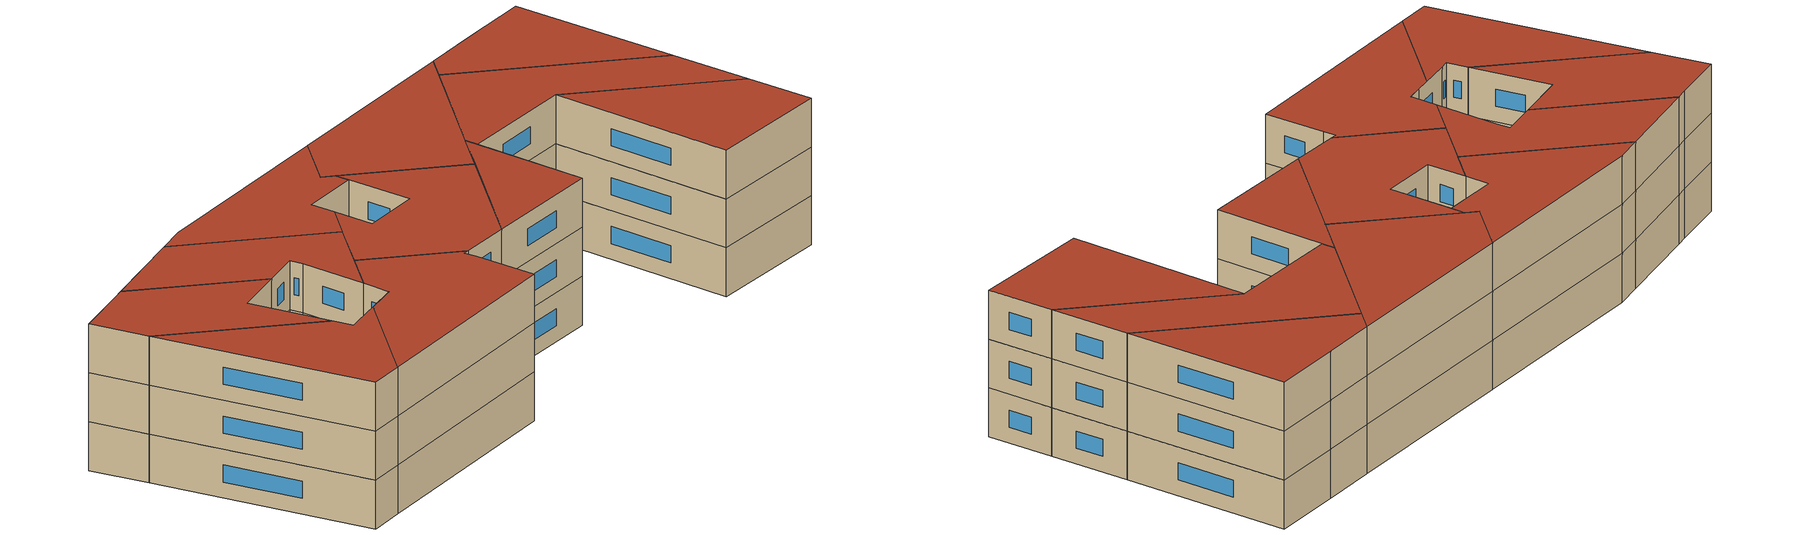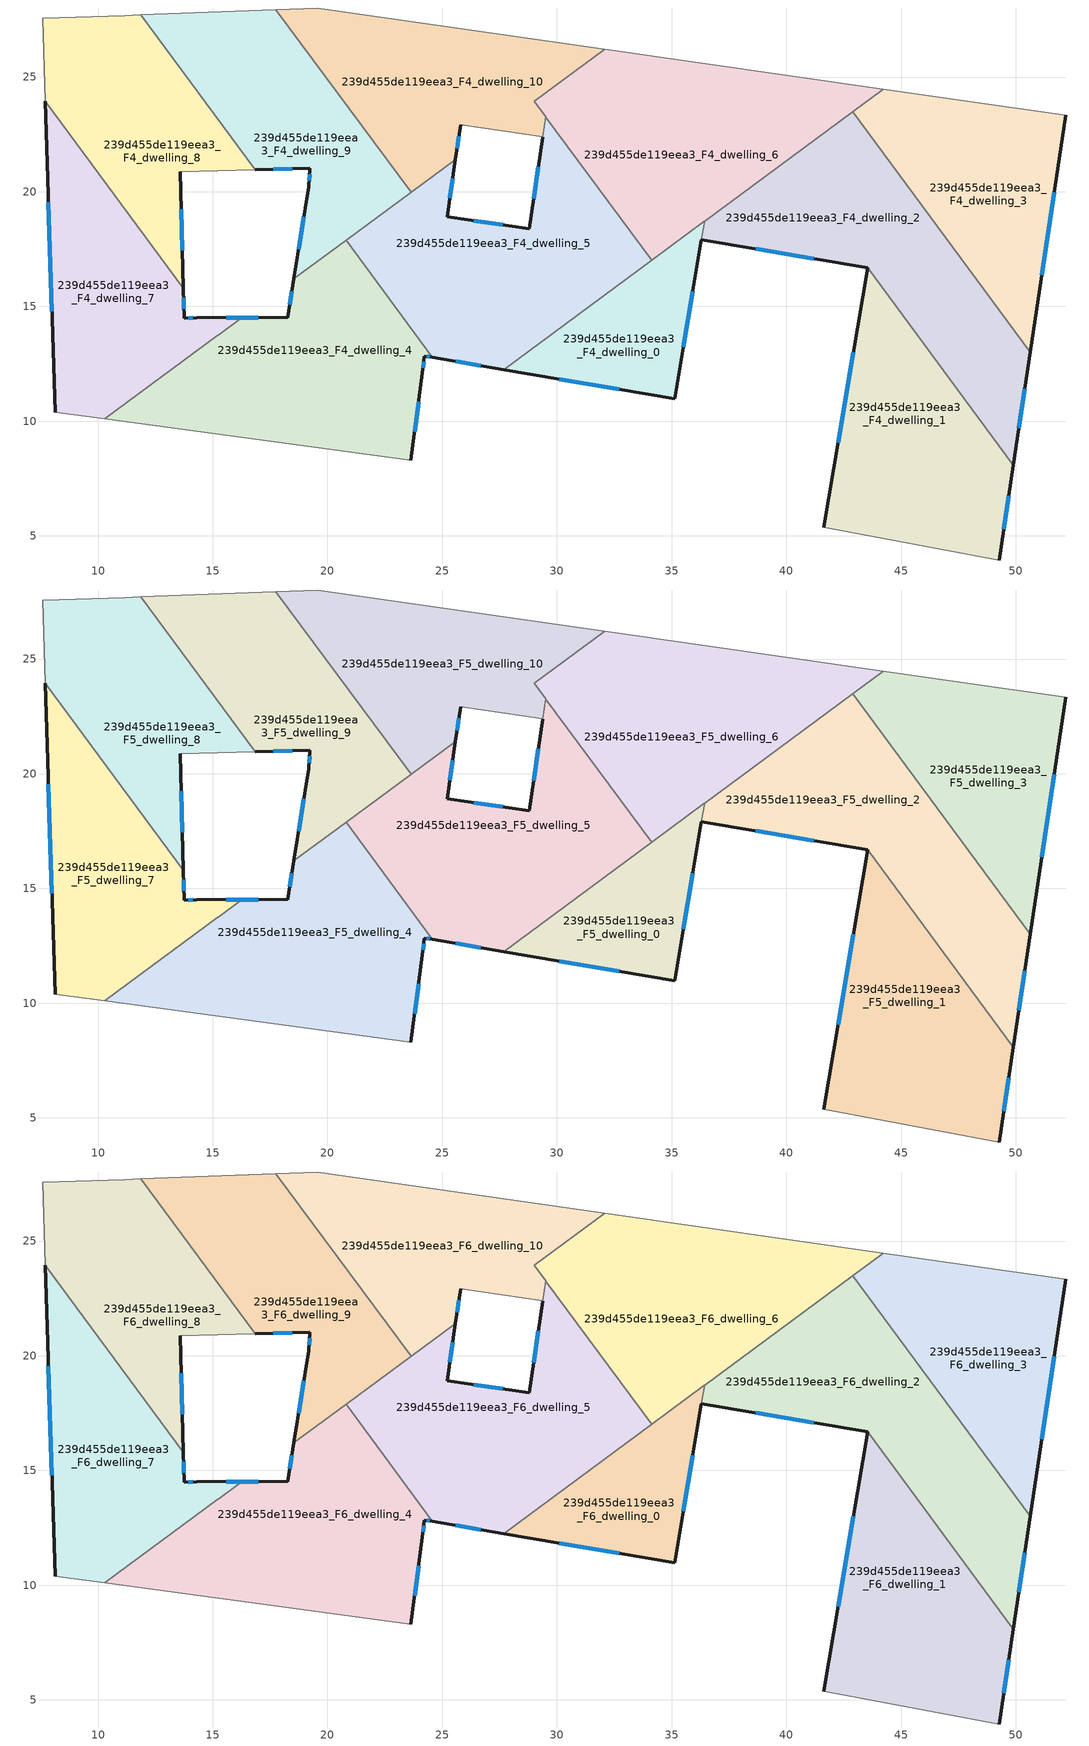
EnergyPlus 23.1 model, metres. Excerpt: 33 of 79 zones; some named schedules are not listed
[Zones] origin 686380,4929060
239d455de119eea3_F4_dwelling_0
 floor to 239d455de119eea3_F3_dwelling_0 (EU_floor_Construction): 36.43,18.71 35.13,10.98 27.69,12.25 z12
 wall outside (EU_wall_Construction): 27.69,12.25 35.13,10.98 36.3,17.91 z12:15
 wall to 239d455de119eea3_F4_dwelling_5 (EU_wall_Construction): 34.13,17.01 27.69,12.25 z12:15
 wall to 239d455de119eea3_F4_dwelling_2 (EU_wall_Construction): 36.3,17.91 36.44,18.71 z12:15
 wall to 239d455de119eea3_F4_dwelling_6 (EU_wall_Construction): 36.43,18.71 34.13,17.01 z12:15
 window (EU_Window_Construction): 30.11,11.84 32.71,11.39 / 35.51,13.23 35.92,15.66 z12.98:14.02
239d455de119eea3_F4_dwelling_1
 floor to 239d455de119eea3_F3_dwelling_1 (EU_floor_Construction): 43.55,16.68 49.9,8.08 49.28,3.95 41.63,5.38 z12
 wall outside (EU_wall_Construction): 49.28,3.95 49.9,8.08 / 43.55,16.68 41.63,5.38 z12:15
 wall to 239d455de119eea3_F4_dwelling_2 (EU_wall_Construction): 49.9,8.08 43.55,16.68 z12:15
 wall adiabatic (EU_wall_Construction): 41.63,5.38 49.28,3.95 z12:15
 window (EU_Window_Construction): 49.48,5.29 49.7,6.74 / 42.92,13 42.25,9.05 z12.98:14.02
239d455de119eea3_F4_dwelling_10
 floor to 239d455de119eea3_F3_dwelling_10 (EU_floor_Construction): 32.09,26.21 29.01,23.94 29.51,23.26 29.38,22.39 25.8,22.92 25.58,21.4 23.64,19.97 17.75,27.94 19.57,28.01 z12
 wall outside (EU_wall_Construction): 25.58,21.4 25.8,22.92 z12:15
 wall adiabatic (EU_wall_Construction): 25.8,22.92 29.38,22.39 / 32.09,26.21 19.57,28.01 17.75,27.94 z12:15
 wall to 239d455de119eea3_F4_dwelling_9 (EU_wall_Construction): 17.75,27.94 23.64,19.97 z12:15
 wall to 239d455de119eea3_F4_dwelling_6 (EU_wall_Construction): 29.51,23.26 29.01,23.94 32.09,26.21 z12:15
 wall to 239d455de119eea3_F4_dwelling_5 (EU_wall_Construction): 29.38,22.39 29.51,23.26 / 23.64,19.97 25.58,21.4 z12:15
 window (EU_Window_Construction): 25.65,21.9 25.73,22.43 z12.98:14.02
239d455de119eea3_F4_dwelling_2
 floor to 239d455de119eea3_F3_dwelling_2 (EU_floor_Construction): 42.9,23.49 50.64,13.01 49.9,8.08 43.55,16.68 36.3,17.91 36.44,18.71 z12
 wall outside (EU_wall_Construction): 49.9,8.08 50.64,13.01 / 36.3,17.91 43.55,16.68 z12:15
 wall to 239d455de119eea3_F4_dwelling_6 (EU_wall_Construction): 42.9,23.49 36.44,18.71 z12:15
 wall to 239d455de119eea3_F4_dwelling_3 (EU_wall_Construction): 50.64,13.01 42.9,23.49 z12:15
 window (EU_Window_Construction): 50.14,9.69 50.4,11.41 / 38.66,17.51 41.19,17.08 z12.98:14.02
239d455de119eea3_F4_dwelling_3
 floor to 239d455de119eea3_F3_dwelling_3 (EU_floor_Construction): 52.19,23.33 50.64,13.01 42.9,23.49 44.22,24.47 47.74,23.97 z12
 wall outside (EU_wall_Construction): 50.64,13.01 52.19,23.33 z12:15
 wall adiabatic (EU_wall_Construction): 52.19,23.33 47.74,23.97 44.22,24.47 z12:15
 wall to 239d455de119eea3_F4_dwelling_6 (EU_wall_Construction): 44.22,24.47 42.9,23.49 z12:15
 window (EU_Window_Construction): 51.14,16.36 51.68,19.97 z12.98:14.02
239d455de119eea3_F4_dwelling_4
 floor to 239d455de119eea3_F3_dwelling_4 (EU_floor_Construction): 20.81,17.88 24.57,12.78 24.22,12.84 24.14,12.09 23.63,8.3 10.28,10.1 16.26,14.51 18.26,14.52 18.53,16.2 z12
 wall outside (EU_wall_Construction): 18.53,16.2 18.26,14.52 / 23.63,8.3 24.14,12.09 24.22,12.84 24.57,12.78 z12:15
 wall to 239d455de119eea3_F4_dwelling_5 (EU_wall_Construction): 24.57,12.78 20.81,17.88 z12:15
 wall adiabatic (EU_wall_Construction): 10.28,10.1 23.63,8.3 z12:15
 wall to 239d455de119eea3_F4_dwelling_7 (EU_wall_Construction): 18.26,14.52 16.26,14.51 15.23,13.75 / 15.22,13.75 10.28,10.1 z12:15
 wall to 239d455de119eea3_F4_dwelling_9 (EU_wall_Construction): 20.81,17.88 18.53,16.2 z12:15
 window (EU_Window_Construction): 18.44,15.65 18.35,15.07 / 24.33,12.82 24.46,12.8 / 24.17,12.33 24.19,12.6 / 23.79,9.53 23.97,10.86 z12.98:14.02
239d455de119eea3_F4_dwelling_5
 floor to 239d455de119eea3_F3_dwelling_5 (EU_floor_Construction): 29.51,23.26 34.13,17.01 27.69,12.25 24.57,12.78 20.81,17.88 25.58,21.4 25.22,18.92 28.79,18.39 z12
 wall outside (EU_wall_Construction): 29.38,22.38 28.79,18.39 25.22,18.92 25.58,21.4 / 24.57,12.78 27.69,12.25 z12:15
 wall to 239d455de119eea3_F4_dwelling_6 (EU_wall_Construction): 34.13,17.01 29.51,23.25 z12:15
 wall to 239d455de119eea3_F4_dwelling_9 (EU_wall_Construction): 23.64,19.97 20.81,17.88 z12:15
 window (EU_Window_Construction): 25.34,19.73 25.46,20.6 / 27.63,18.56 26.38,18.75 / 29.19,21.08 28.98,19.69 / 25.59,12.61 26.67,12.42 z12.98:14.02
239d455de119eea3_F4_dwelling_6
 floor to 239d455de119eea3_F3_dwelling_6 (EU_floor_Construction): 44.22,24.47 34.13,17.01 29.01,23.94 32.09,26.21 z12
 wall adiabatic (EU_wall_Construction): 44.22,24.47 32.09,26.21 z12:15
239d455de119eea3_F4_dwelling_7
 floor to 239d455de119eea3_F3_dwelling_7 (EU_floor_Construction): 13.72,15.8 13.75,14.48 14.31,14.51 18.26,14.52 16.26,14.51 15.22,13.75 10.28,10.1 8.13,10.39 7.69,23.95 z12
 wall outside (EU_wall_Construction): 7.69,23.95 8.13,10.39 / 18.26,14.51 18.26,14.52 14.31,14.51 13.75,14.48 13.72,15.8 z12:15
 wall adiabatic (EU_wall_Construction): 8.13,10.39 10.28,10.1 z12:15
 wall to 239d455de119eea3_F4_dwelling_8 (EU_wall_Construction): 13.72,15.8 7.69,23.95 z12:15
 window (EU_Window_Construction): 7.84,19.54 7.99,14.8 / 13.74,14.91 13.73,15.37 / 14.13,14.5 13.93,14.49 / 16.97,14.52 15.59,14.51 z12.98:14.02
239d455de119eea3_F4_dwelling_8
 floor to 239d455de119eea3_F3_dwelling_8 (EU_floor_Construction): 11.87,27.71 16.86,20.96 13.59,20.88 13.72,15.8 7.69,23.95 7.58,27.57 11.16,27.68 z12
 wall outside (EU_wall_Construction): 13.72,15.8 13.59,20.88 z12:15
 wall to 239d455de119eea3_F4_dwelling_9 (EU_wall_Construction): 16.86,20.96 11.87,27.71 z12:15
 wall adiabatic (EU_wall_Construction): 13.59,20.88 16.86,20.96 / 11.87,27.71 11.16,27.68 7.58,27.57 7.69,23.95 z12:15
 window (EU_Window_Construction): 13.67,17.45 13.63,19.23 z12.98:14.02
239d455de119eea3_F4_dwelling_9
 floor to 239d455de119eea3_F3_dwelling_9 (EU_floor_Construction): 17.75,27.94 23.64,19.97 18.53,16.2 19.19,20.21 19.23,21.02 16.86,20.96 11.87,27.71 z12
 wall outside (EU_wall_Construction): 16.86,20.96 19.23,21.02 19.19,20.21 18.53,16.2 z12:15
 wall adiabatic (EU_wall_Construction): 17.75,27.94 11.87,27.71 z12:15
 window (EU_Window_Construction): 17.63,20.98 18.46,21 / 18.98,18.9 18.75,17.5 / 19.22,20.76 19.2,20.47 z12.98:14.02
239d455de119eea3_F5_dwelling_0
 floor to 239d455de119eea3_F4_dwelling_0 (EU_floor_Construction): 36.43,18.71 35.13,10.98 27.69,12.25 z15
 wall outside (EU_wall_Construction): 27.69,12.25 35.13,10.98 36.3,17.91 z15:18
 wall to 239d455de119eea3_F5_dwelling_5 (EU_wall_Construction): 34.13,17.01 27.69,12.25 z15:18
 wall to 239d455de119eea3_F5_dwelling_2 (EU_wall_Construction): 36.3,17.91 36.44,18.71 z15:18
 wall to 239d455de119eea3_F5_dwelling_6 (EU_wall_Construction): 36.43,18.71 34.13,17.01 z15:18
 window (EU_Window_Construction): 30.11,11.84 32.71,11.39 / 35.51,13.23 35.92,15.66 z15.98:17.02
239d455de119eea3_F5_dwelling_1
 floor to 239d455de119eea3_F4_dwelling_1 (EU_floor_Construction): 43.55,16.68 49.9,8.08 49.28,3.95 41.63,5.38 z15
 wall outside (EU_wall_Construction): 49.28,3.95 49.9,8.08 / 43.55,16.68 41.63,5.38 z15:18
 wall to 239d455de119eea3_F5_dwelling_2 (EU_wall_Construction): 49.9,8.08 43.55,16.68 z15:18
 wall adiabatic (EU_wall_Construction): 41.63,5.38 49.28,3.95 z15:18
 window (EU_Window_Construction): 49.48,5.29 49.7,6.74 / 42.92,13 42.25,9.05 z15.98:17.02
239d455de119eea3_F5_dwelling_10
 floor to 239d455de119eea3_F4_dwelling_10 (EU_floor_Construction): 32.09,26.21 29.01,23.94 29.51,23.26 29.38,22.39 25.8,22.92 25.58,21.4 23.64,19.97 17.75,27.94 19.57,28.01 z15
 wall outside (EU_wall_Construction): 25.58,21.4 25.8,22.92 z15:18
 wall adiabatic (EU_wall_Construction): 25.8,22.92 29.38,22.39 / 32.09,26.21 19.57,28.01 17.75,27.94 z15:18
 wall to 239d455de119eea3_F5_dwelling_9 (EU_wall_Construction): 17.75,27.94 23.64,19.97 z15:18
 wall to 239d455de119eea3_F5_dwelling_6 (EU_wall_Construction): 29.51,23.26 29.01,23.94 32.09,26.21 z15:18
 wall to 239d455de119eea3_F5_dwelling_5 (EU_wall_Construction): 29.38,22.39 29.51,23.26 / 23.64,19.97 25.58,21.4 z15:18
 window (EU_Window_Construction): 25.65,21.9 25.73,22.43 z15.98:17.02
239d455de119eea3_F5_dwelling_2
 floor to 239d455de119eea3_F4_dwelling_2 (EU_floor_Construction): 42.9,23.49 50.64,13.01 49.9,8.08 43.55,16.68 36.3,17.91 36.44,18.71 z15
 wall outside (EU_wall_Construction): 49.9,8.08 50.64,13.01 / 36.3,17.91 43.55,16.68 z15:18
 wall to 239d455de119eea3_F5_dwelling_6 (EU_wall_Construction): 42.9,23.49 36.44,18.71 z15:18
 wall to 239d455de119eea3_F5_dwelling_3 (EU_wall_Construction): 50.64,13.01 42.9,23.49 z15:18
 window (EU_Window_Construction): 50.14,9.69 50.4,11.41 / 38.66,17.51 41.19,17.08 z15.98:17.02
239d455de119eea3_F5_dwelling_3
 floor to 239d455de119eea3_F4_dwelling_3 (EU_floor_Construction): 52.19,23.33 50.64,13.01 42.9,23.49 44.22,24.47 47.74,23.97 z15
 wall outside (EU_wall_Construction): 50.64,13.01 52.19,23.33 z15:18
 wall adiabatic (EU_wall_Construction): 52.19,23.33 47.74,23.97 44.22,24.47 z15:18
 wall to 239d455de119eea3_F5_dwelling_6 (EU_wall_Construction): 44.22,24.47 42.9,23.49 z15:18
 window (EU_Window_Construction): 51.14,16.36 51.68,19.97 z15.98:17.02
239d455de119eea3_F5_dwelling_4
 floor to 239d455de119eea3_F4_dwelling_4 (EU_floor_Construction): 20.81,17.88 24.57,12.78 24.22,12.84 24.14,12.09 23.63,8.3 10.28,10.1 16.26,14.51 18.26,14.52 18.53,16.2 z15
 wall outside (EU_wall_Construction): 18.53,16.2 18.26,14.52 / 23.63,8.3 24.14,12.09 24.22,12.84 24.57,12.78 z15:18
 wall to 239d455de119eea3_F5_dwelling_5 (EU_wall_Construction): 24.57,12.78 20.81,17.88 z15:18
 wall adiabatic (EU_wall_Construction): 10.28,10.1 23.63,8.3 z15:18
 wall to 239d455de119eea3_F5_dwelling_7 (EU_wall_Construction): 18.26,14.52 16.26,14.51 15.23,13.75 / 15.22,13.75 10.28,10.1 z15:18
 wall to 239d455de119eea3_F5_dwelling_9 (EU_wall_Construction): 20.81,17.88 18.53,16.2 z15:18
 window (EU_Window_Construction): 18.44,15.65 18.35,15.07 / 24.33,12.82 24.46,12.8 / 24.17,12.33 24.19,12.6 / 23.79,9.53 23.97,10.86 z15.98:17.02
239d455de119eea3_F5_dwelling_5
 floor to 239d455de119eea3_F4_dwelling_5 (EU_floor_Construction): 29.51,23.26 34.13,17.01 27.69,12.25 24.57,12.78 20.81,17.88 25.58,21.4 25.22,18.92 28.79,18.39 z15
 wall outside (EU_wall_Construction): 29.38,22.38 28.79,18.39 25.22,18.92 25.58,21.4 / 24.57,12.78 27.69,12.25 z15:18
 wall to 239d455de119eea3_F5_dwelling_6 (EU_wall_Construction): 34.13,17.01 29.51,23.25 z15:18
 wall to 239d455de119eea3_F5_dwelling_9 (EU_wall_Construction): 23.64,19.97 20.81,17.88 z15:18
 window (EU_Window_Construction): 25.34,19.73 25.46,20.6 / 27.63,18.56 26.38,18.75 / 29.19,21.08 28.98,19.69 / 25.59,12.61 26.67,12.42 z15.98:17.02
239d455de119eea3_F5_dwelling_6
 floor to 239d455de119eea3_F4_dwelling_6 (EU_floor_Construction): 44.22,24.47 34.13,17.01 29.01,23.94 32.09,26.21 z15
 wall adiabatic (EU_wall_Construction): 44.22,24.47 32.09,26.21 z15:18
239d455de119eea3_F5_dwelling_7
 floor to 239d455de119eea3_F4_dwelling_7 (EU_floor_Construction): 13.72,15.8 13.75,14.48 14.31,14.51 18.26,14.52 16.26,14.51 15.22,13.75 10.28,10.1 8.13,10.39 7.69,23.95 z15
 wall outside (EU_wall_Construction): 7.69,23.95 8.13,10.39 / 18.26,14.51 18.26,14.52 14.31,14.51 13.75,14.48 13.72,15.8 z15:18
 wall adiabatic (EU_wall_Construction): 8.13,10.39 10.28,10.1 z15:18
 wall to 239d455de119eea3_F5_dwelling_8 (EU_wall_Construction): 13.72,15.8 7.69,23.95 z15:18
 window (EU_Window_Construction): 7.84,19.54 7.99,14.8 / 13.74,14.91 13.73,15.37 / 14.13,14.5 13.93,14.49 / 16.97,14.52 15.59,14.51 z15.98:17.02
239d455de119eea3_F5_dwelling_8
 floor to 239d455de119eea3_F4_dwelling_8 (EU_floor_Construction): 11.87,27.71 16.86,20.96 13.59,20.88 13.72,15.8 7.69,23.95 7.58,27.57 11.16,27.68 z15
 wall outside (EU_wall_Construction): 13.72,15.8 13.59,20.88 z15:18
 wall to 239d455de119eea3_F5_dwelling_9 (EU_wall_Construction): 16.86,20.96 11.87,27.71 z15:18
 wall adiabatic (EU_wall_Construction): 13.59,20.88 16.86,20.96 / 11.87,27.71 11.16,27.68 7.58,27.57 7.69,23.95 z15:18
 window (EU_Window_Construction): 13.67,17.45 13.63,19.23 z15.98:17.02
239d455de119eea3_F5_dwelling_9
 floor to 239d455de119eea3_F4_dwelling_9 (EU_floor_Construction): 17.75,27.94 23.64,19.97 18.53,16.2 19.19,20.21 19.23,21.02 16.86,20.96 11.87,27.71 z15
 wall outside (EU_wall_Construction): 16.86,20.96 19.23,21.02 19.19,20.21 18.53,16.2 z15:18
 wall adiabatic (EU_wall_Construction): 17.75,27.94 11.87,27.71 z15:18
 window (EU_Window_Construction): 17.63,20.98 18.46,21 / 18.98,18.9 18.75,17.5 / 19.22,20.76 19.2,20.47 z15.98:17.02
239d455de119eea3_F6_dwelling_0
 floor to 239d455de119eea3_F5_dwelling_0 (EU_floor_Construction): 36.43,18.71 35.13,10.98 27.69,12.25 z18
 wall outside (EU_wall_Construction): 27.69,12.25 35.13,10.98 36.3,17.91 z18:21
 wall to 239d455de119eea3_F6_dwelling_5 (EU_wall_Construction): 34.13,17.01 27.69,12.25 z18:21
 wall to 239d455de119eea3_F6_dwelling_2 (EU_wall_Construction): 36.3,17.91 36.44,18.71 z18:21
 wall to 239d455de119eea3_F6_dwelling_6 (EU_wall_Construction): 36.43,18.71 34.13,17.01 z18:21
 window (EU_Window_Construction): 30.11,11.84 32.71,11.39 / 35.51,13.23 35.92,15.66 z18.98:20.02
 roof outside (EU_roof_Construction): 35.13,10.98 36.43,18.71 27.69,12.25 z21
239d455de119eea3_F6_dwelling_1
 floor to 239d455de119eea3_F5_dwelling_1 (EU_floor_Construction): 43.55,16.68 49.9,8.08 49.28,3.95 41.63,5.38 z18
 wall outside (EU_wall_Construction): 49.28,3.95 49.9,8.08 / 43.55,16.68 41.63,5.38 z18:21
 wall to 239d455de119eea3_F6_dwelling_2 (EU_wall_Construction): 49.9,8.08 43.55,16.68 z18:21
 wall adiabatic (EU_wall_Construction): 41.63,5.38 49.28,3.95 z18:21
 window (EU_Window_Construction): 49.48,5.29 49.7,6.74 / 42.92,13 42.25,9.05 z18.98:20.02
 roof outside (EU_roof_Construction): 49.28,3.95 49.9,8.08 43.55,16.68 41.63,5.38 z21
239d455de119eea3_F6_dwelling_10
 floor to 239d455de119eea3_F5_dwelling_10 (EU_floor_Construction): 32.09,26.21 29.01,23.94 29.51,23.26 29.38,22.39 25.8,22.92 25.58,21.4 23.64,19.97 17.75,27.94 19.57,28.01 z18
 wall outside (EU_wall_Construction): 25.58,21.4 25.8,22.92 z18:21
 wall adiabatic (EU_wall_Construction): 25.8,22.92 29.38,22.39 / 32.09,26.21 19.57,28.01 17.75,27.94 z18:21
 wall to 239d455de119eea3_F6_dwelling_9 (EU_wall_Construction): 17.75,27.94 23.64,19.97 z18:21
 wall to 239d455de119eea3_F6_dwelling_6 (EU_wall_Construction): 29.51,23.26 29.01,23.94 32.09,26.21 z18:21
 wall to 239d455de119eea3_F6_dwelling_5 (EU_wall_Construction): 29.38,22.39 29.51,23.26 / 23.64,19.97 25.58,21.4 z18:21
 window (EU_Window_Construction): 25.65,21.9 25.73,22.43 z18.98:20.02
 roof outside (EU_roof_Construction): 29.38,22.39 29.51,23.26 29.01,23.94 32.09,26.21 19.57,28.01 17.75,27.94 23.64,19.97 25.58,21.4 25.8,22.92 z21
239d455de119eea3_F6_dwelling_2
 floor to 239d455de119eea3_F5_dwelling_2 (EU_floor_Construction): 42.9,23.49 50.64,13.01 49.9,8.08 43.55,16.68 36.3,17.91 36.44,18.71 z18
 wall outside (EU_wall_Construction): 49.9,8.08 50.64,13.01 / 36.3,17.91 43.55,16.68 z18:21
 wall to 239d455de119eea3_F6_dwelling_6 (EU_wall_Construction): 42.9,23.49 36.44,18.71 z18:21
 wall to 239d455de119eea3_F6_dwelling_3 (EU_wall_Construction): 50.64,13.01 42.9,23.49 z18:21
 window (EU_Window_Construction): 50.14,9.69 50.4,11.41 / 38.66,17.51 41.19,17.08 z18.98:20.02
 roof outside (EU_roof_Construction): 49.9,8.08 50.64,13.01 42.9,23.49 36.44,18.71 36.3,17.91 43.55,16.68 z21
239d455de119eea3_F6_dwelling_3
 floor to 239d455de119eea3_F5_dwelling_3 (EU_floor_Construction): 52.19,23.33 50.64,13.01 42.9,23.49 44.22,24.47 47.74,23.97 z18
 wall outside (EU_wall_Construction): 50.64,13.01 52.19,23.33 z18:21
 wall adiabatic (EU_wall_Construction): 52.19,23.33 47.74,23.97 44.22,24.47 z18:21
 wall to 239d455de119eea3_F6_dwelling_6 (EU_wall_Construction): 44.22,24.47 42.9,23.49 z18:21
 window (EU_Window_Construction): 51.14,16.36 51.68,19.97 z18.98:20.02
 roof outside (EU_roof_Construction): 50.64,13.01 52.19,23.33 47.74,23.97 44.22,24.47 42.9,23.49 z21
239d455de119eea3_F6_dwelling_4
 floor to 239d455de119eea3_F5_dwelling_4 (EU_floor_Construction): 20.81,17.88 24.57,12.78 24.22,12.84 24.14,12.09 23.63,8.3 10.28,10.1 16.26,14.51 18.26,14.52 18.53,16.2 z18
 wall outside (EU_wall_Construction): 18.53,16.2 18.26,14.52 / 23.63,8.3 24.14,12.09 24.22,12.84 24.57,12.78 z18:21
 wall to 239d455de119eea3_F6_dwelling_5 (EU_wall_Construction): 24.57,12.78 20.81,17.88 z18:21
 wall adiabatic (EU_wall_Construction): 10.28,10.1 23.63,8.3 z18:21
 wall to 239d455de119eea3_F6_dwelling_7 (EU_wall_Construction): 18.26,14.52 16.26,14.51 15.23,13.75 / 15.22,13.75 10.28,10.1 z18:21
 wall to 239d455de119eea3_F6_dwelling_9 (EU_wall_Construction): 20.81,17.88 18.53,16.2 z18:21
 window (EU_Window_Construction): 18.44,15.65 18.35,15.07 / 24.33,12.82 24.46,12.8 / 24.17,12.33 24.19,12.6 / 23.79,9.53 23.97,10.86 z18.98:20.02
 roof outside (EU_roof_Construction): 23.63,8.3 24.14,12.09 24.22,12.84 24.57,12.78 20.81,17.88 18.53,16.2 18.26,14.52 16.26,14.51 10.28,10.1 z21
239d455de119eea3_F6_dwelling_5
 floor to 239d455de119eea3_F5_dwelling_5 (EU_floor_Construction): 29.51,23.26 34.13,17.01 27.69,12.25 24.57,12.78 20.81,17.88 25.58,21.4 25.22,18.92 28.79,18.39 z18
 wall outside (EU_wall_Construction): 29.38,22.38 28.79,18.39 25.22,18.92 25.58,21.4 / 24.57,12.78 27.69,12.25 z18:21
 wall to 239d455de119eea3_F6_dwelling_6 (EU_wall_Construction): 34.13,17.01 29.51,23.25 z18:21
 wall to 239d455de119eea3_F6_dwelling_9 (EU_wall_Construction): 23.64,19.97 20.81,17.88 z18:21
 window (EU_Window_Construction): 25.34,19.73 25.46,20.6 / 27.63,18.56 26.38,18.75 / 29.19,21.08 28.98,19.69 / 25.59,12.61 26.67,12.42 z18.98:20.02
 roof outside (EU_roof_Construction): 34.13,17.01 29.51,23.26 28.79,18.39 25.22,18.92 25.58,21.4 20.81,17.88 24.57,12.78 27.69,12.25 z21
239d455de119eea3_F6_dwelling_6
 floor to 239d455de119eea3_F5_dwelling_6 (EU_floor_Construction): 44.22,24.47 34.13,17.01 29.01,23.94 32.09,26.21 z18
 wall adiabatic (EU_wall_Construction): 44.22,24.47 32.09,26.21 z18:21
 roof outside (EU_roof_Construction): 44.22,24.47 32.09,26.21 29.01,23.94 34.13,17.01 z21
239d455de119eea3_F6_dwelling_7
 floor to 239d455de119eea3_F5_dwelling_7 (EU_floor_Construction): 13.72,15.8 13.75,14.48 14.31,14.51 18.26,14.52 16.26,14.51 15.22,13.75 10.28,10.1 8.13,10.39 7.69,23.95 z18
 wall outside (EU_wall_Construction): 7.69,23.95 8.13,10.39 / 18.26,14.51 18.26,14.52 14.31,14.51 13.75,14.48 13.72,15.8 z18:21
 wall adiabatic (EU_wall_Construction): 8.13,10.39 10.28,10.1 z18:21
 wall to 239d455de119eea3_F6_dwelling_8 (EU_wall_Construction): 13.72,15.8 7.69,23.95 z18:21
 window (EU_Window_Construction): 7.84,19.54 7.99,14.8 / 13.74,14.91 13.73,15.37 / 14.13,14.5 13.93,14.49 / 16.97,14.52 15.59,14.51 z18.98:20.02
 roof outside (EU_roof_Construction): 18.26,14.52 14.31,14.51 13.75,14.48 13.72,15.8 7.69,23.95 8.13,10.39 10.28,10.1 15.22,13.75 16.26,14.51 z21
239d455de119eea3_F6_dwelling_8
 floor to 239d455de119eea3_F5_dwelling_8 (EU_floor_Construction): 11.87,27.71 16.86,20.96 13.59,20.88 13.72,15.8 7.69,23.95 7.58,27.57 11.16,27.68 z18
 wall outside (EU_wall_Construction): 13.72,15.8 13.59,20.88 z18:21
 wall to 239d455de119eea3_F6_dwelling_9 (EU_wall_Construction): 16.86,20.96 11.87,27.71 z18:21
 wall adiabatic (EU_wall_Construction): 13.59,20.88 16.86,20.96 / 11.87,27.71 11.16,27.68 7.58,27.57 7.69,23.95 z18:21
 window (EU_Window_Construction): 13.67,17.45 13.63,19.23 z18.98:20.02
 roof outside (EU_roof_Construction): 13.72,15.8 13.59,20.88 16.86,20.96 11.87,27.71 11.16,27.68 7.58,27.57 7.69,23.95 z21
239d455de119eea3_F6_dwelling_9
 floor to 239d455de119eea3_F5_dwelling_9 (EU_floor_Construction): 17.75,27.94 23.64,19.97 18.53,16.2 19.19,20.21 19.23,21.02 16.86,20.96 11.87,27.71 z18
 wall outside (EU_wall_Construction): 16.86,20.96 19.23,21.02 19.19,20.21 18.53,16.2 z18:21
 wall adiabatic (EU_wall_Construction): 17.75,27.94 11.87,27.71 z18:21
 window (EU_Window_Construction): 17.63,20.98 18.46,21 / 18.98,18.9 18.75,17.5 / 19.22,20.76 19.2,20.47 z18.98:20.02
 roof outside (EU_roof_Construction): 23.64,19.97 17.75,27.94 11.87,27.71 16.86,20.96 19.23,21.02 19.19,20.21 18.53,16.2 z21
[Building]
EU S2 Campaign: North Axis=0; Terrain=City; Solar Distribution=FullExterior
[Site:Location]
Bologna: Latitude=44.5; Longitude=11.25; Time Zone=1; Elevation=37
[SizingPeriod:WeatherFileDays]
AnnualSizingPeriod: Begin Month=1; Begin Day of Month=1; End Month=12; End Day of Month=31; Day of Week for Start Day=Monday; Use Weather File Daylight Saving Period=No; Use Weather File Rain and Snow Indicators=No
[MATERIAL]
EU_InternalMass_Material: Roughness=MediumRough; Thickness=0.1; Conductivity=1; Density=1800; Specific Heat=900; Thermal Absorptance=0.9; Solar Absorptance=0.7; Visible Absorptance=0.7
[MATERIAL:NOMASS] Roughness=MediumRough; Thermal Absorptance=0.9; Solar Absorptance=0.7; Visible Absorptance=0.7
Name | Thermal Resistance
EU_wall_NoMass | 0.905828
EU_roof_NoMass | 0.37593
EU_floor_NoMass | 0.67114
[WINDOWMATERIAL:SIMPLEGLAZINGSYSTEM]
EU_Window_SimpleGlazing: UFactor=4.52486; Solar Heat Gain Coefficient=0.85; Visible Transmittance=0.85
[CONSTRUCTION]
EU_wall_Construction: EU_wall_NoMass
EU_roof_Construction: EU_roof_NoMass
EU_floor_Construction: EU_floor_NoMass
EU_Window_Construction: EU_Window_SimpleGlazing
EU_InternalMass_Construction: EU_InternalMass_Material
[ZONE] Type=1; Multiplier=1; Ceiling Height=autocalculate; Floor Area=autocalculate; Part of Total Floor Area=Yes
Name | Volume
239d455de119eea3_F4_dwelling_0; 239d455de119eea3_F5_dwelling_0; 239d455de119eea3_F6_dwelling_0 | 88.8003
239d455de119eea3_F4_dwelling_1; 239d455de119eea3_F5_dwelling_1; 239d455de119eea3_F6_dwelling_1 | 181.189
239d455de119eea3_F4_dwelling_10; 239d455de119eea3_F5_dwelling_10; 239d455de119eea3_F6_dwelling_10 | 164.086
239d455de119eea3_F4_dwelling_2; 239d455de119eea3_F5_dwelling_2; 239d455de119eea3_F6_dwelling_2 | 204.845
239d455de119eea3_F4_dwelling_3; 239d455de119eea3_F5_dwelling_3; 239d455de119eea3_F6_dwelling_3 | 158.277
239d455de119eea3_F4_dwelling_4; 239d455de119eea3_F5_dwelling_4; 239d455de119eea3_F6_dwelling_4 | 209.247
239d455de119eea3_F4_dwelling_5; 239d455de119eea3_F5_dwelling_5; 239d455de119eea3_F6_dwelling_5 | 210.364
239d455de119eea3_F4_dwelling_6; 239d455de119eea3_F5_dwelling_6; 239d455de119eea3_F6_dwelling_6 | 211.661
239d455de119eea3_F4_dwelling_7; 239d455de119eea3_F5_dwelling_7; 239d455de119eea3_F6_dwelling_7 | 160.559
239d455de119eea3_F4_dwelling_8; 239d455de119eea3_F5_dwelling_8; 239d455de119eea3_F6_dwelling_8 | 153.703
239d455de119eea3_F4_dwelling_9; 239d455de119eea3_F5_dwelling_9; 239d455de119eea3_F6_dwelling_9 | 161.954
[INTERNALMASS] Construction=EU_InternalMass_Construction
Name | Zone or ZoneList | Surface Area
239d455de119eea3_F4_dwelling_0_EU_InternalMass | 239d455de119eea3_F4_dwelling_0 | 29.6169
239d455de119eea3_F4_dwelling_1_EU_InternalMass | 239d455de119eea3_F4_dwelling_1 | 60.3976
239d455de119eea3_F4_dwelling_2_EU_InternalMass | 239d455de119eea3_F4_dwelling_2 | 68.2839
239d455de119eea3_F4_dwelling_3_EU_InternalMass | 239d455de119eea3_F4_dwelling_3 | 52.7597
239d455de119eea3_F4_dwelling_4_EU_InternalMass | 239d455de119eea3_F4_dwelling_4 | 69.7503
239d455de119eea3_F4_dwelling_5_EU_InternalMass | 239d455de119eea3_F4_dwelling_5 | 70.1248
239d455de119eea3_F4_dwelling_6_EU_InternalMass | 239d455de119eea3_F4_dwelling_6 | 70.5531
239d455de119eea3_F4_dwelling_7_EU_InternalMass | 239d455de119eea3_F4_dwelling_7 | 53.5284
239d455de119eea3_F4_dwelling_8_EU_InternalMass | 239d455de119eea3_F4_dwelling_8 | 51.2342
239d455de119eea3_F4_dwelling_9_EU_InternalMass | 239d455de119eea3_F4_dwelling_9 | 53.9873
239d455de119eea3_F4_dwelling_10_EU_InternalMass | 239d455de119eea3_F4_dwelling_10 | 54.6956
239d455de119eea3_F5_dwelling_0_EU_InternalMass | 239d455de119eea3_F5_dwelling_0 | 29.6169
239d455de119eea3_F5_dwelling_1_EU_InternalMass | 239d455de119eea3_F5_dwelling_1 | 60.3976
239d455de119eea3_F5_dwelling_2_EU_InternalMass | 239d455de119eea3_F5_dwelling_2 | 68.2839
239d455de119eea3_F5_dwelling_3_EU_InternalMass | 239d455de119eea3_F5_dwelling_3 | 52.7597
239d455de119eea3_F5_dwelling_4_EU_InternalMass | 239d455de119eea3_F5_dwelling_4 | 69.7503
239d455de119eea3_F5_dwelling_5_EU_InternalMass | 239d455de119eea3_F5_dwelling_5 | 70.1248
239d455de119eea3_F5_dwelling_6_EU_InternalMass | 239d455de119eea3_F5_dwelling_6 | 70.5531
239d455de119eea3_F5_dwelling_7_EU_InternalMass | 239d455de119eea3_F5_dwelling_7 | 53.5284
239d455de119eea3_F5_dwelling_8_EU_InternalMass | 239d455de119eea3_F5_dwelling_8 | 51.2342
239d455de119eea3_F5_dwelling_9_EU_InternalMass | 239d455de119eea3_F5_dwelling_9 | 53.9873
239d455de119eea3_F5_dwelling_10_EU_InternalMass | 239d455de119eea3_F5_dwelling_10 | 54.6956
239d455de119eea3_F6_dwelling_0_EU_InternalMass | 239d455de119eea3_F6_dwelling_0 | 29.6169
239d455de119eea3_F6_dwelling_1_EU_InternalMass | 239d455de119eea3_F6_dwelling_1 | 60.3976
239d455de119eea3_F6_dwelling_2_EU_InternalMass | 239d455de119eea3_F6_dwelling_2 | 68.2839
239d455de119eea3_F6_dwelling_3_EU_InternalMass | 239d455de119eea3_F6_dwelling_3 | 52.7597
239d455de119eea3_F6_dwelling_4_EU_InternalMass | 239d455de119eea3_F6_dwelling_4 | 69.7503
239d455de119eea3_F6_dwelling_5_EU_InternalMass | 239d455de119eea3_F6_dwelling_5 | 70.1248
239d455de119eea3_F6_dwelling_6_EU_InternalMass | 239d455de119eea3_F6_dwelling_6 | 70.5531
239d455de119eea3_F6_dwelling_7_EU_InternalMass | 239d455de119eea3_F6_dwelling_7 | 53.5284
239d455de119eea3_F6_dwelling_8_EU_InternalMass | 239d455de119eea3_F6_dwelling_8 | 51.2342
239d455de119eea3_F6_dwelling_9_EU_InternalMass | 239d455de119eea3_F6_dwelling_9 | 53.9873
239d455de119eea3_F6_dwelling_10_EU_InternalMass | 239d455de119eea3_F6_dwelling_10 | 54.6956
[OTHEREQUIPMENT] Fuel Type=Electricity; Design Level Calculation Method=Watts/Area; Power per Zone Floor Area=1; Fraction Latent=0; Fraction Radiant=0; Fraction Lost=0; Carbon Dioxide Generation Rate=0; EndUse Subcategory=EU_Step8_InternalGains
Name | Zone or ZoneList or Space or SpaceList | Schedule
EU_Step8_InternalGain_239d455de119eea3_F4_dwelling_0_f000 | 239d455de119eea3_F4_dwelling_0 | EU_Step8_GainSchedule_239d455de119eea3_F4_dwelling_0_f000
EU_Step8_InternalGain_239d455de119eea3_F4_dwelling_1_f000 | 239d455de119eea3_F4_dwelling_1 | EU_Step8_GainSchedule_239d455de119eea3_F4_dwelling_1_f000
EU_Step8_InternalGain_239d455de119eea3_F4_dwelling_2_f000 | 239d455de119eea3_F4_dwelling_2 | EU_Step8_GainSchedule_239d455de119eea3_F4_dwelling_2_f000
EU_Step8_InternalGain_239d455de119eea3_F4_dwelling_3_f000 | 239d455de119eea3_F4_dwelling_3 | EU_Step8_GainSchedule_239d455de119eea3_F4_dwelling_3_f000
EU_Step8_InternalGain_239d455de119eea3_F4_dwelling_4_f000 | 239d455de119eea3_F4_dwelling_4 | EU_Step8_GainSchedule_239d455de119eea3_F4_dwelling_4_f000
EU_Step8_InternalGain_239d455de119eea3_F4_dwelling_5_f000 | 239d455de119eea3_F4_dwelling_5 | EU_Step8_GainSchedule_239d455de119eea3_F4_dwelling_5_f000
EU_Step8_InternalGain_239d455de119eea3_F4_dwelling_6_f000 | 239d455de119eea3_F4_dwelling_6 | EU_Step8_GainSchedule_239d455de119eea3_F4_dwelling_6_f000
EU_Step8_InternalGain_239d455de119eea3_F4_dwelling_7_f000 | 239d455de119eea3_F4_dwelling_7 | EU_Step8_GainSchedule_239d455de119eea3_F4_dwelling_7_f000
EU_Step8_InternalGain_239d455de119eea3_F4_dwelling_8_f000 | 239d455de119eea3_F4_dwelling_8 | EU_Step8_GainSchedule_239d455de119eea3_F4_dwelling_8_f000
EU_Step8_InternalGain_239d455de119eea3_F4_dwelling_9_f000 | 239d455de119eea3_F4_dwelling_9 | EU_Step8_GainSchedule_239d455de119eea3_F4_dwelling_9_f000
EU_Step8_InternalGain_239d455de119eea3_F4_dwelling_10_f000 | 239d455de119eea3_F4_dwelling_10 | EU_Step8_GainSchedule_239d455de119eea3_F4_dwelling_10_f000
EU_Step8_InternalGain_239d455de119eea3_F5_dwelling_0_f000 | 239d455de119eea3_F5_dwelling_0 | EU_Step8_GainSchedule_239d455de119eea3_F5_dwelling_0_f000
EU_Step8_InternalGain_239d455de119eea3_F5_dwelling_1_f000 | 239d455de119eea3_F5_dwelling_1 | EU_Step8_GainSchedule_239d455de119eea3_F5_dwelling_1_f000
EU_Step8_InternalGain_239d455de119eea3_F5_dwelling_2_f000 | 239d455de119eea3_F5_dwelling_2 | EU_Step8_GainSchedule_239d455de119eea3_F5_dwelling_2_f000
EU_Step8_InternalGain_239d455de119eea3_F5_dwelling_3_f000 | 239d455de119eea3_F5_dwelling_3 | EU_Step8_GainSchedule_239d455de119eea3_F5_dwelling_3_f000
EU_Step8_InternalGain_239d455de119eea3_F5_dwelling_4_f000 | 239d455de119eea3_F5_dwelling_4 | EU_Step8_GainSchedule_239d455de119eea3_F5_dwelling_4_f000
EU_Step8_InternalGain_239d455de119eea3_F5_dwelling_5_f000 | 239d455de119eea3_F5_dwelling_5 | EU_Step8_GainSchedule_239d455de119eea3_F5_dwelling_5_f000
EU_Step8_InternalGain_239d455de119eea3_F5_dwelling_6_f000 | 239d455de119eea3_F5_dwelling_6 | EU_Step8_GainSchedule_239d455de119eea3_F5_dwelling_6_f000
EU_Step8_InternalGain_239d455de119eea3_F5_dwelling_7_f000 | 239d455de119eea3_F5_dwelling_7 | EU_Step8_GainSchedule_239d455de119eea3_F5_dwelling_7_f000
EU_Step8_InternalGain_239d455de119eea3_F5_dwelling_8_f000 | 239d455de119eea3_F5_dwelling_8 | EU_Step8_GainSchedule_239d455de119eea3_F5_dwelling_8_f000
EU_Step8_InternalGain_239d455de119eea3_F5_dwelling_9_f000 | 239d455de119eea3_F5_dwelling_9 | EU_Step8_GainSchedule_239d455de119eea3_F5_dwelling_9_f000
EU_Step8_InternalGain_239d455de119eea3_F5_dwelling_10_f000 | 239d455de119eea3_F5_dwelling_10 | EU_Step8_GainSchedule_239d455de119eea3_F5_dwelling_10_f000
EU_Step8_InternalGain_239d455de119eea3_F6_dwelling_0_f000 | 239d455de119eea3_F6_dwelling_0 | EU_Step8_GainSchedule_239d455de119eea3_F6_dwelling_0_f000
EU_Step8_InternalGain_239d455de119eea3_F6_dwelling_1_f000 | 239d455de119eea3_F6_dwelling_1 | EU_Step8_GainSchedule_239d455de119eea3_F6_dwelling_1_f000
EU_Step8_InternalGain_239d455de119eea3_F6_dwelling_2_f000 | 239d455de119eea3_F6_dwelling_2 | EU_Step8_GainSchedule_239d455de119eea3_F6_dwelling_2_f000
EU_Step8_InternalGain_239d455de119eea3_F6_dwelling_3_f000 | 239d455de119eea3_F6_dwelling_3 | EU_Step8_GainSchedule_239d455de119eea3_F6_dwelling_3_f000
EU_Step8_InternalGain_239d455de119eea3_F6_dwelling_4_f000 | 239d455de119eea3_F6_dwelling_4 | EU_Step8_GainSchedule_239d455de119eea3_F6_dwelling_4_f000
EU_Step8_InternalGain_239d455de119eea3_F6_dwelling_5_f000 | 239d455de119eea3_F6_dwelling_5 | EU_Step8_GainSchedule_239d455de119eea3_F6_dwelling_5_f000
EU_Step8_InternalGain_239d455de119eea3_F6_dwelling_6_f000 | 239d455de119eea3_F6_dwelling_6 | EU_Step8_GainSchedule_239d455de119eea3_F6_dwelling_6_f000
EU_Step8_InternalGain_239d455de119eea3_F6_dwelling_7_f000 | 239d455de119eea3_F6_dwelling_7 | EU_Step8_GainSchedule_239d455de119eea3_F6_dwelling_7_f000
EU_Step8_InternalGain_239d455de119eea3_F6_dwelling_8_f000 | 239d455de119eea3_F6_dwelling_8 | EU_Step8_GainSchedule_239d455de119eea3_F6_dwelling_8_f000
EU_Step8_InternalGain_239d455de119eea3_F6_dwelling_9_f000 | 239d455de119eea3_F6_dwelling_9 | EU_Step8_GainSchedule_239d455de119eea3_F6_dwelling_9_f000
EU_Step8_InternalGain_239d455de119eea3_F6_dwelling_10_f000 | 239d455de119eea3_F6_dwelling_10 | EU_Step8_GainSchedule_239d455de119eea3_F6_dwelling_10_f000
[ZONEVENTILATION:DESIGNFLOWRATE] Schedule=EU_AlwaysOn; Design Flow Rate Calculation Method=AirChanges/Hour; Air Changes per Hour=0.73129; Ventilation Type=Natural; Fan Pressure Rise=0; Fan Total Efficiency=1; Constant Term Coefficient=1; Temperature Term Coefficient=0; Velocity Term Coefficient=0; Velocity Squared Term Coefficient=0; Minimum Indoor Temperature=-100; Maximum Indoor Temperature=100; Delta Temperature=-100; Minimum Outdoor Temperature=-100; Maximum Outdoor Temperature=100; Maximum Wind Speed=40
Name | Zone or ZoneList or Space or SpaceList
EU_ConstantAir_239d455de119eea3_F4_dwelling_0 | 239d455de119eea3_F4_dwelling_0
EU_ConstantAir_239d455de119eea3_F4_dwelling_1 | 239d455de119eea3_F4_dwelling_1
EU_ConstantAir_239d455de119eea3_F4_dwelling_2 | 239d455de119eea3_F4_dwelling_2
EU_ConstantAir_239d455de119eea3_F4_dwelling_3 | 239d455de119eea3_F4_dwelling_3
EU_ConstantAir_239d455de119eea3_F4_dwelling_4 | 239d455de119eea3_F4_dwelling_4
EU_ConstantAir_239d455de119eea3_F4_dwelling_5 | 239d455de119eea3_F4_dwelling_5
EU_ConstantAir_239d455de119eea3_F4_dwelling_6 | 239d455de119eea3_F4_dwelling_6
EU_ConstantAir_239d455de119eea3_F4_dwelling_7 | 239d455de119eea3_F4_dwelling_7
EU_ConstantAir_239d455de119eea3_F4_dwelling_8 | 239d455de119eea3_F4_dwelling_8
EU_ConstantAir_239d455de119eea3_F4_dwelling_9 | 239d455de119eea3_F4_dwelling_9
EU_ConstantAir_239d455de119eea3_F4_dwelling_10 | 239d455de119eea3_F4_dwelling_10
EU_ConstantAir_239d455de119eea3_F5_dwelling_0 | 239d455de119eea3_F5_dwelling_0
EU_ConstantAir_239d455de119eea3_F5_dwelling_1 | 239d455de119eea3_F5_dwelling_1
EU_ConstantAir_239d455de119eea3_F5_dwelling_2 | 239d455de119eea3_F5_dwelling_2
EU_ConstantAir_239d455de119eea3_F5_dwelling_3 | 239d455de119eea3_F5_dwelling_3
EU_ConstantAir_239d455de119eea3_F5_dwelling_4 | 239d455de119eea3_F5_dwelling_4
EU_ConstantAir_239d455de119eea3_F5_dwelling_5 | 239d455de119eea3_F5_dwelling_5
EU_ConstantAir_239d455de119eea3_F5_dwelling_6 | 239d455de119eea3_F5_dwelling_6
EU_ConstantAir_239d455de119eea3_F5_dwelling_7 | 239d455de119eea3_F5_dwelling_7
EU_ConstantAir_239d455de119eea3_F5_dwelling_8 | 239d455de119eea3_F5_dwelling_8
EU_ConstantAir_239d455de119eea3_F5_dwelling_9 | 239d455de119eea3_F5_dwelling_9
EU_ConstantAir_239d455de119eea3_F5_dwelling_10 | 239d455de119eea3_F5_dwelling_10
EU_ConstantAir_239d455de119eea3_F6_dwelling_0 | 239d455de119eea3_F6_dwelling_0
EU_ConstantAir_239d455de119eea3_F6_dwelling_1 | 239d455de119eea3_F6_dwelling_1
EU_ConstantAir_239d455de119eea3_F6_dwelling_2 | 239d455de119eea3_F6_dwelling_2
EU_ConstantAir_239d455de119eea3_F6_dwelling_3 | 239d455de119eea3_F6_dwelling_3
EU_ConstantAir_239d455de119eea3_F6_dwelling_4 | 239d455de119eea3_F6_dwelling_4
EU_ConstantAir_239d455de119eea3_F6_dwelling_5 | 239d455de119eea3_F6_dwelling_5
EU_ConstantAir_239d455de119eea3_F6_dwelling_6 | 239d455de119eea3_F6_dwelling_6
EU_ConstantAir_239d455de119eea3_F6_dwelling_7 | 239d455de119eea3_F6_dwelling_7
EU_ConstantAir_239d455de119eea3_F6_dwelling_8 | 239d455de119eea3_F6_dwelling_8
EU_ConstantAir_239d455de119eea3_F6_dwelling_9 | 239d455de119eea3_F6_dwelling_9
EU_ConstantAir_239d455de119eea3_F6_dwelling_10 | 239d455de119eea3_F6_dwelling_10
[HVACTEMPLATE:ZONE:IDEALLOADSAIRSYSTEM] System Availability Schedule=EU_AlwaysOn; Maximum Heating Supply Air Temperature=50; Minimum Cooling Supply Air Temperature=13; Maximum Heating Supply Air Humidity Ratio=0.0156; Minimum Cooling Supply Air Humidity Ratio=0.0077; Heating Limit=NoLimit; Cooling Limit=NoLimit; Heating Availability Schedule=EU_AlwaysOn; Cooling Availability Schedule=EU_CoolingOff; Dehumidification Control Type=ConstantSensibleHeatRatio; Cooling Sensible Heat Ratio=0.7; Dehumidification Setpoint=60; Humidification Control Type=None; Humidification Setpoint=30; Outdoor Air Method=None; Outdoor Air Flow Rate per Person=0.00944; Outdoor Air Flow Rate per Zone Floor Area=0; Outdoor Air Flow Rate per Zone=0; Demand Controlled Ventilation Type=None; Outdoor Air Economizer Type=NoEconomizer; Heat Recovery Type=None; Sensible Heat Recovery Effectiveness=0.7; Latent Heat Recovery Effectiveness=0.65
Name | Template Thermostat
239d455de119eea3_F4_dwelling_0 | EU_HeatOnly_239d455de119eea3_F4_dwelling_0
239d455de119eea3_F4_dwelling_1 | EU_HeatOnly_239d455de119eea3_F4_dwelling_1
239d455de119eea3_F4_dwelling_2 | EU_HeatOnly_239d455de119eea3_F4_dwelling_2
239d455de119eea3_F4_dwelling_3 | EU_HeatOnly_239d455de119eea3_F4_dwelling_3
239d455de119eea3_F4_dwelling_4 | EU_HeatOnly_239d455de119eea3_F4_dwelling_4
239d455de119eea3_F4_dwelling_5 | EU_HeatOnly_239d455de119eea3_F4_dwelling_5
239d455de119eea3_F4_dwelling_6 | EU_HeatOnly_239d455de119eea3_F4_dwelling_6
239d455de119eea3_F4_dwelling_7 | EU_HeatOnly_239d455de119eea3_F4_dwelling_7
239d455de119eea3_F4_dwelling_8 | EU_HeatOnly_239d455de119eea3_F4_dwelling_8
239d455de119eea3_F4_dwelling_9 | EU_HeatOnly_239d455de119eea3_F4_dwelling_9
239d455de119eea3_F4_dwelling_10 | EU_HeatOnly_239d455de119eea3_F4_dwelling_10
239d455de119eea3_F5_dwelling_0 | EU_HeatOnly_239d455de119eea3_F5_dwelling_0
239d455de119eea3_F5_dwelling_1 | EU_HeatOnly_239d455de119eea3_F5_dwelling_1
239d455de119eea3_F5_dwelling_2 | EU_HeatOnly_239d455de119eea3_F5_dwelling_2
239d455de119eea3_F5_dwelling_3 | EU_HeatOnly_239d455de119eea3_F5_dwelling_3
239d455de119eea3_F5_dwelling_4 | EU_HeatOnly_239d455de119eea3_F5_dwelling_4
239d455de119eea3_F5_dwelling_5 | EU_HeatOnly_239d455de119eea3_F5_dwelling_5
239d455de119eea3_F5_dwelling_6 | EU_HeatOnly_239d455de119eea3_F5_dwelling_6
239d455de119eea3_F5_dwelling_7 | EU_HeatOnly_239d455de119eea3_F5_dwelling_7
239d455de119eea3_F5_dwelling_8 | EU_HeatOnly_239d455de119eea3_F5_dwelling_8
239d455de119eea3_F5_dwelling_9 | EU_HeatOnly_239d455de119eea3_F5_dwelling_9
239d455de119eea3_F5_dwelling_10 | EU_HeatOnly_239d455de119eea3_F5_dwelling_10
239d455de119eea3_F6_dwelling_0 | EU_HeatOnly_239d455de119eea3_F6_dwelling_0
239d455de119eea3_F6_dwelling_1 | EU_HeatOnly_239d455de119eea3_F6_dwelling_1
239d455de119eea3_F6_dwelling_2 | EU_HeatOnly_239d455de119eea3_F6_dwelling_2
239d455de119eea3_F6_dwelling_3 | EU_HeatOnly_239d455de119eea3_F6_dwelling_3
239d455de119eea3_F6_dwelling_4 | EU_HeatOnly_239d455de119eea3_F6_dwelling_4
239d455de119eea3_F6_dwelling_5 | EU_HeatOnly_239d455de119eea3_F6_dwelling_5
239d455de119eea3_F6_dwelling_6 | EU_HeatOnly_239d455de119eea3_F6_dwelling_6
239d455de119eea3_F6_dwelling_7 | EU_HeatOnly_239d455de119eea3_F6_dwelling_7
239d455de119eea3_F6_dwelling_8 | EU_HeatOnly_239d455de119eea3_F6_dwelling_8
239d455de119eea3_F6_dwelling_9 | EU_HeatOnly_239d455de119eea3_F6_dwelling_9
239d455de119eea3_F6_dwelling_10 | EU_HeatOnly_239d455de119eea3_F6_dwelling_10
[SIZING:ZONE] Zone Cooling Design Supply Air Temperature Input Method=SupplyAirTemperature; Zone Cooling Design Supply Air Temperature=13; Zone Heating Design Supply Air Temperature Input Method=SupplyAirTemperature; Zone Heating Design Supply Air Temperature=50; Zone Cooling Design Supply Air Humidity Ratio=0.008; Zone Heating Design Supply Air Humidity Ratio=0.008; Cooling Design Air Flow Method=DesignDay; Cooling Design Air Flow Rate=0; Cooling Minimum Air Flow per Zone Floor Area=0.000762; Cooling Minimum Air Flow=0; Cooling Minimum Air Flow Fraction=0.2; Heating Design Air Flow Method=DesignDay; Heating Design Air Flow Rate=0; Heating Maximum Air Flow per Zone Floor Area=0.002032; Heating Maximum Air Flow=0.141576; Heating Maximum Air Flow Fraction=0.3; Account for Dedicated Outdoor Air System=No; Dedicated Outdoor Air System Control Strategy=NeutralSupplyAir; Dedicated Outdoor Air Low Setpoint Temperature for Design=autosize; Dedicated Outdoor Air High Setpoint Temperature for Design=autosize; Zone Load Sizing Method=Sensible Load Only No Latent Load; Zone Latent Cooling Design Supply Air Humidity Ratio Input Method=HumidityRatioDifference; Zone Cooling Design Supply Air Humidity Ratio Difference=0.005; Zone Latent Heating Design Supply Air Humidity Ratio Input Method=HumidityRatioDifference; Zone Humidification Design Supply Air Humidity Ratio Difference=0.005
239d455de119eea3_F4_dwelling_0; 239d455de119eea3_F4_dwelling_1; 239d455de119eea3_F4_dwelling_2; 239d455de119eea3_F4_dwelling_3; 239d455de119eea3_F4_dwelling_4; 239d455de119eea3_F4_dwelling_5; 239d455de119eea3_F4_dwelling_6; 239d455de119eea3_F4_dwelling_7; 239d455de119eea3_F4_dwelling_8; 239d455de119eea3_F4_dwelling_9; 239d455de119eea3_F4_dwelling_10; 239d455de119eea3_F5_dwelling_0; 239d455de119eea3_F5_dwelling_1; 239d455de119eea3_F5_dwelling_2; 239d455de119eea3_F5_dwelling_3; 239d455de119eea3_F5_dwelling_4; 239d455de119eea3_F5_dwelling_5; 239d455de119eea3_F5_dwelling_6; 239d455de119eea3_F5_dwelling_7; 239d455de119eea3_F5_dwelling_8; 239d455de119eea3_F5_dwelling_9; 239d455de119eea3_F5_dwelling_10; 239d455de119eea3_F6_dwelling_0; 239d455de119eea3_F6_dwelling_1; 239d455de119eea3_F6_dwelling_2; 239d455de119eea3_F6_dwelling_3; 239d455de119eea3_F6_dwelling_4; 239d455de119eea3_F6_dwelling_5; 239d455de119eea3_F6_dwelling_6; 239d455de119eea3_F6_dwelling_7; 239d455de119eea3_F6_dwelling_8; 239d455de119eea3_F6_dwelling_9; 239d455de119eea3_F6_dwelling_10
[SCHEDULE:FILE] Column Number=1; Rows to Skip at Top=0; Number of Hours of Data=8760; Column Separator=Comma; Interpolate to Timestep=No; Minutes per Item=60; Adjust Schedule for Daylight Savings=Yes
Name | File
EU_Step8_GainSchedule_239d455de119eea3_F4_dwelling_0_f000 | ../../schedules/239d455de119eea3/239d455de119eea3_F4_dwelling_0_f000_gain.csv
EU_Step8_GainSchedule_239d455de119eea3_F4_dwelling_1_f000 | ../../schedules/239d455de119eea3/239d455de119eea3_F4_dwelling_1_f000_gain.csv
EU_Step8_GainSchedule_239d455de119eea3_F4_dwelling_2_f000 | ../../schedules/239d455de119eea3/239d455de119eea3_F4_dwelling_2_f000_gain.csv
EU_Step8_GainSchedule_239d455de119eea3_F4_dwelling_3_f000 | ../../schedules/239d455de119eea3/239d455de119eea3_F4_dwelling_3_f000_gain.csv
EU_Step8_GainSchedule_239d455de119eea3_F4_dwelling_4_f000 | ../../schedules/239d455de119eea3/239d455de119eea3_F4_dwelling_4_f000_gain.csv
EU_Step8_GainSchedule_239d455de119eea3_F4_dwelling_5_f000 | ../../schedules/239d455de119eea3/239d455de119eea3_F4_dwelling_5_f000_gain.csv
EU_Step8_GainSchedule_239d455de119eea3_F4_dwelling_6_f000 | ../../schedules/239d455de119eea3/239d455de119eea3_F4_dwelling_6_f000_gain.csv
EU_Step8_GainSchedule_239d455de119eea3_F4_dwelling_7_f000 | ../../schedules/239d455de119eea3/239d455de119eea3_F4_dwelling_7_f000_gain.csv
EU_Step8_GainSchedule_239d455de119eea3_F4_dwelling_8_f000 | ../../schedules/239d455de119eea3/239d455de119eea3_F4_dwelling_8_f000_gain.csv
EU_Step8_GainSchedule_239d455de119eea3_F4_dwelling_9_f000 | ../../schedules/239d455de119eea3/239d455de119eea3_F4_dwelling_9_f000_gain.csv
EU_Step8_GainSchedule_239d455de119eea3_F4_dwelling_10_f000 | ../../schedules/239d455de119eea3/239d455de119eea3_F4_dwelling_10_f000_gain.csv
EU_Step8_GainSchedule_239d455de119eea3_F5_dwelling_0_f000 | ../../schedules/239d455de119eea3/239d455de119eea3_F5_dwelling_0_f000_gain.csv
EU_Step8_GainSchedule_239d455de119eea3_F5_dwelling_1_f000 | ../../schedules/239d455de119eea3/239d455de119eea3_F5_dwelling_1_f000_gain.csv
EU_Step8_GainSchedule_239d455de119eea3_F5_dwelling_2_f000 | ../../schedules/239d455de119eea3/239d455de119eea3_F5_dwelling_2_f000_gain.csv
EU_Step8_GainSchedule_239d455de119eea3_F5_dwelling_3_f000 | ../../schedules/239d455de119eea3/239d455de119eea3_F5_dwelling_3_f000_gain.csv
EU_Step8_GainSchedule_239d455de119eea3_F5_dwelling_4_f000 | ../../schedules/239d455de119eea3/239d455de119eea3_F5_dwelling_4_f000_gain.csv
EU_Step8_GainSchedule_239d455de119eea3_F5_dwelling_5_f000 | ../../schedules/239d455de119eea3/239d455de119eea3_F5_dwelling_5_f000_gain.csv
EU_Step8_GainSchedule_239d455de119eea3_F5_dwelling_6_f000 | ../../schedules/239d455de119eea3/239d455de119eea3_F5_dwelling_6_f000_gain.csv
EU_Step8_GainSchedule_239d455de119eea3_F5_dwelling_7_f000 | ../../schedules/239d455de119eea3/239d455de119eea3_F5_dwelling_7_f000_gain.csv
EU_Step8_GainSchedule_239d455de119eea3_F5_dwelling_8_f000 | ../../schedules/239d455de119eea3/239d455de119eea3_F5_dwelling_8_f000_gain.csv
